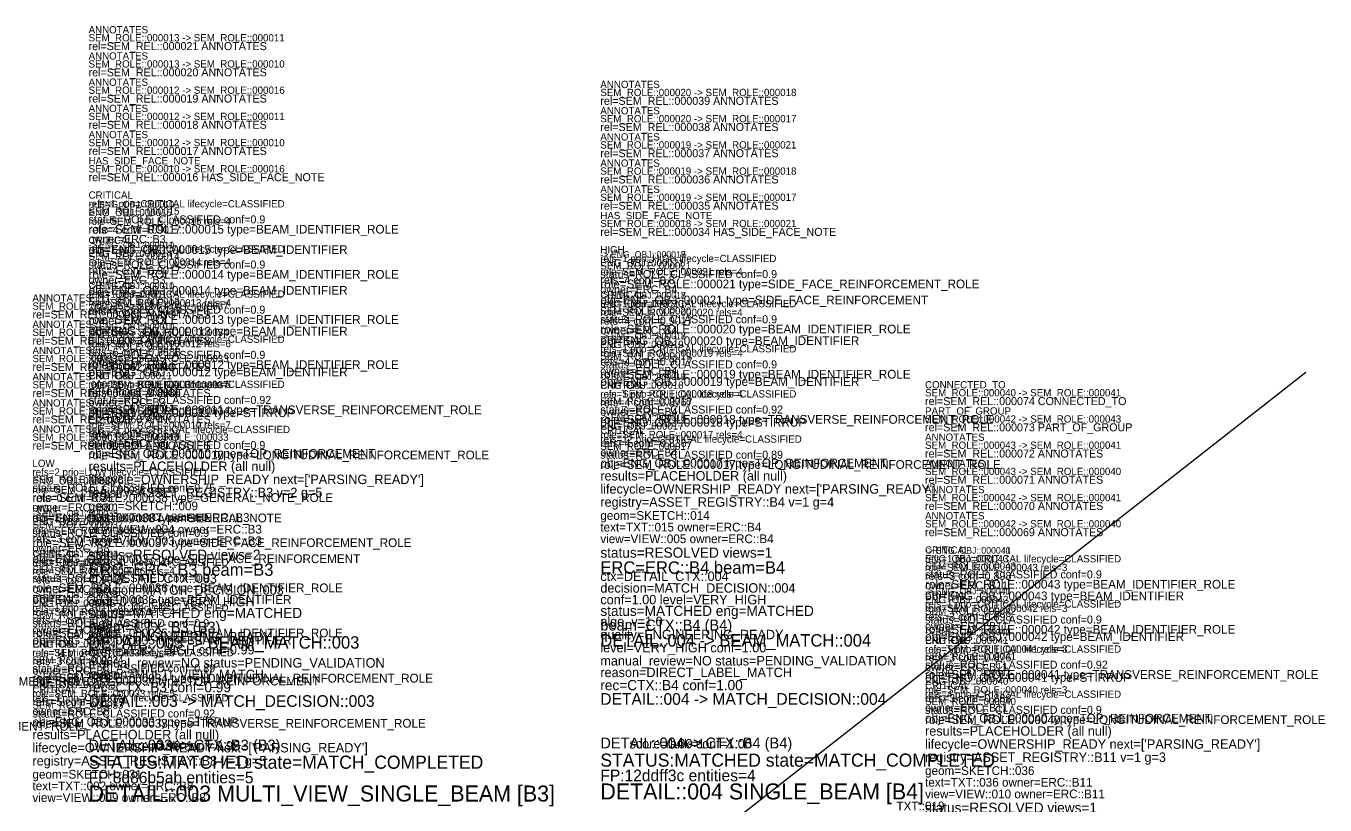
# Model space of a CAD drawing. Header units: metres. Extents: x -18153561 to 38075, y -8791963 to 32914.
# Drawn here: x 18619 to 36469, y 22215 to 32914 of the extents above; entities that cross this region are included whole.
import ezdxf

# ---------------------------------------------------------------- set-up
doc = ezdxf.new("R2010")
doc.units = ezdxf.units.M
for name, color, linetype in [('DEBUG_ALGORITHM_VERSION', 7, 'Continuous'), ('DEBUG_BEAM_MATCH', 7, 'Continuous'), ('DEBUG_CANDIDATE_RANK', 7, 'Continuous'), ('DEBUG_CANDIDATE_SCORE', 7, 'Continuous'), ('DEBUG_CONFIDENCE_LEVEL', 7, 'Continuous'), ('DEBUG_DECISION_QUALITY', 7, 'Continuous'), ('DEBUG_DECISION_REASON', 7, 'Continuous'), ('DEBUG_DETAIL_FINGERPRINT', 7, 'Continuous'), ('DEBUG_DETAIL_IDENTITY', 7, 'Continuous'), ('DEBUG_DETAIL_STATUS', 7, 'Continuous'), ('DEBUG_ENGINEERING_ASSETS', 7, 'Continuous'), ('DEBUG_ENGINEERING_OBJECT', 7, 'Continuous'), ('DEBUG_ENGINEERING_RESULTS', 7, 'Continuous'), ('DEBUG_ERC', 7, 'Continuous'), ('DEBUG_ERC_LIFECYCLE', 7, 'Continuous'), ('DEBUG_MANUAL_REVIEW', 7, 'Continuous'), ('DEBUG_MATCH_CANDIDATES', 7, 'Continuous'), ('DEBUG_MATCH_DECISION', 7, 'Continuous'), ('DEBUG_MATCH_REFERENCE', 7, 'Continuous'), ('DEBUG_MATCH_STATUS', 7, 'Continuous'), ('DEBUG_OBJECT_CONFIDENCE', 7, 'Continuous'), ('DEBUG_OBJECT_GRAPH', 7, 'Continuous'), ('DEBUG_OBJECT_ID', 7, 'Continuous'), ('DEBUG_OBJECT_LINK', 7, 'Continuous'), ('DEBUG_OBJECT_TYPE', 7, 'Continuous'), ('DEBUG_OWNERSHIP', 7, 'Continuous'), ('DEBUG_OWNERSHIP_TEXT', 7, 'Continuous'), ('DEBUG_OWNERSHIP_VIEW', 7, 'Continuous'), ('DEBUG_REINF_SKETCHES', 7, 'Continuous'), ('DEBUG_REINF_TEXT', 7, 'Continuous'), ('DEBUG_RELATIONSHIP_TYPE', 7, 'Continuous'), ('DEBUG_ROLE_ID', 7, 'Continuous'), ('DEBUG_ROLE_LINKS', 7, 'Continuous'), ('DEBUG_ROLE_PRIORITY', 7, 'Continuous'), ('DEBUG_ROLE_RELATIONSHIP', 7, 'Continuous'), ('DEBUG_ROLE_TYPE', 7, 'Continuous'), ('DEBUG_SEMANTIC_RELATIONSHIP', 7, 'Continuous'), ('DEBUG_SEMANTIC_ROLE', 7, 'Continuous')]:
    doc.layers.add(name, color=color, linetype=linetype)

msp = doc.modelspace()

# ---------------------------------------------------------------- linework, layer by layer
at = {"layer": 'DEBUG_REINF_SKETCHES', "color": 3}
msp.add_lwpolyline([(1369.999, 870.804), (36204.625, 28159.352)], dxfattribs=at)

# ---------------------------------------------------------------- texts
at = {"layer": 'DEBUG_ALGORITHM_VERSION', "color": 4}
for p in [(19479.5375, 24642.777), (26511.3775, 24671.368)]:
    msp.add_text('algo_v=1.0', height=130, dxfattribs=at).set_placement(p)
at = {"layer": 'DEBUG_BEAM_MATCH', "color": 2}
for s, p in [('beam=CTX::B3 (B3)', (19479.5375, 24582.777)), ('beam=CTX::B4 (B4)', (26511.3775, 24611.368))]:
    msp.add_text(s, height=150, dxfattribs=at).set_placement(p)
at = {"layer": 'DEBUG_BEAM_MATCH', "color": 3}
for s, p in [('DETAIL::003 -> BEAM_MATCH::003', (19479.5375, 24362.777)), ('DETAIL::004 -> BEAM_MATCH::004', (26511.3775, 24391.368))]:
    msp.add_text(s, height=170, dxfattribs=at).set_placement(p)
at = {"layer": 'DEBUG_CANDIDATE_RANK', "color": 4}
for p in [(20379.5375, 22962.777), (27411.3775, 22991.368)]:
    msp.add_text('rank=1', height=130, dxfattribs=at).set_placement(p)
at = {"layer": 'DEBUG_CANDIDATE_SCORE', "color": 3}
for s, p in [('score=0.99 conf=0.99', (19879.5375, 22962.777)), ('score=1.00 conf=1.00', (26911.3775, 22991.368))]:
    msp.add_text(s, height=130, dxfattribs=at).set_placement(p)
at = {"layer": 'DEBUG_CONFIDENCE_LEVEL', "color": 5}
for s, p in [('level=VERY_HIGH conf=0.99', (19479.5375, 24282.777)), ('level=VERY_HIGH conf=1.00', (26511.3775, 24311.368))]:
    msp.add_text(s, height=130, dxfattribs=at).set_placement(p)
at = {"layer": 'DEBUG_DECISION_QUALITY', "color": 6}
for p in [(19479.5375, 24462.777), (26511.3775, 24491.368)]:
    msp.add_text('quality=ENGINEERING_READY', height=130, dxfattribs=at).set_placement(p)
at = {"layer": 'DEBUG_DECISION_REASON', "color": 3}
for s, p in [('reason=DIRECT_LABEL_MATCH', (26511.3775, 23971.368)), ('reason=MULTI_VIEW_MATCH', (19479.5375, 23942.777))]:
    msp.add_text(s, height=130, dxfattribs=at).set_placement(p)
at = {"layer": 'DEBUG_DETAIL_FINGERPRINT', "color": 3}
for s, p in [('FP:8d86b5ab entities=5', (19479.5375, 22512.777)), ('FP:12ddff3c entities=4', (26511.3775, 22541.368))]:
    msp.add_text(s, height=160, dxfattribs=at).set_placement(p)
at = {"layer": 'DEBUG_DETAIL_IDENTITY', "color": 2}
for s, p in [('DETAIL::003 MULTI_VIEW_SINGLE_BEAM [B3]', (19479.5375, 22262.777)), ('DETAIL::004 SINGLE_BEAM [B4]', (26511.3775, 22291.368))]:
    msp.add_text(s, height=220, dxfattribs=at).set_placement(p)
at = {"layer": 'DEBUG_DETAIL_STATUS', "color": 1}
for p in [(19479.5375, 22712.777), (26511.3775, 22741.368)]:
    msp.add_text('STATUS:MATCHED state=MATCH_COMPLETED', height=180, dxfattribs=at).set_placement(p)
at = {"layer": 'DEBUG_ENGINEERING_ASSETS', "color": 3}
for s, p in [('registry=ASSET_REGISTRY::B3 v=2 g=5', (19479.5375, 26442.777)), ('registry=ASSET_REGISTRY::B4 v=1 g=4', (26511.3775, 26311.368)), ('registry=ASSET_REGISTRY::B8 v=1 g=5', (18708.391, 22757.207)), ('registry=ASSET_REGISTRY::B11 v=1 g=3', (30973.27625, 22807.0215))]:
    msp.add_text(s, height=130, dxfattribs=at).set_placement(p)
at = {"layer": 'DEBUG_ENGINEERING_OBJECT', "color": 3}
for s, p in [('obj=ENG_OBJ::000015 type=BEAM_IDENTIFIER', (19479.5375, 29782.777)), ('obj=ENG_OBJ::000014 type=BEAM_IDENTIFIER', (19479.5375, 29222.777)), ('obj=ENG_OBJ::000021 type=SIDE_FACE_REINFORCEMENT', (26511.3775, 29091.368)), ('obj=ENG_OBJ::000013 type=BEAM_IDENTIFIER', (19479.5375, 28662.777)), ('obj=ENG_OBJ::000020 type=BEAM_IDENTIFIER', (26511.3775, 28531.368)), ('obj=ENG_OBJ::000012 type=BEAM_IDENTIFIER', (19479.5375, 28102.777)), ('obj=ENG_OBJ::000019 type=BEAM_IDENTIFIER', (26511.3775, 27971.368)), ('obj=ENG_OBJ::000011 type=STIRRUP', (19479.5375, 27542.777)), ('obj=ENG_OBJ::000018 type=STIRRUP', (26511.3775, 27411.368)), ('obj=ENG_OBJ::000010 type=TOP_REINFORCEMENT', (19479.5375, 26982.777)), ('obj=ENG_OBJ::000017 type=TOP_REINFORCEMENT', (26511.3775, 26851.368)), ('obj=ENG_OBJ::000038 type=GENERAL_NOTE', (18708.391, 26097.207)), ('obj=ENG_OBJ::000037 type=SIDE_FACE_REINFORCEMENT', (18708.391, 25537.207)), ('obj=ENG_OBJ::000036 type=BEAM_IDENTIFIER', (18708.391, 24977.207)), ('obj=ENG_OBJ::000043 type=BEAM_IDENTIFIER', (30973.27625, 25027.0215)), ('obj=ENG_OBJ::000035 type=BEAM_IDENTIFIER', (18708.391, 24417.207)), ('obj=ENG_OBJ::000042 type=BEAM_IDENTIFIER', (30973.27625, 24467.0215)), ('obj=ENG_OBJ::000034 type=TOP_REINFORCEMENT', (18708.391, 23857.207)), ('obj=ENG_OBJ::000041 type=STIRRUP', (30973.27625, 23907.0215)), ('obj=ENG_OBJ::000033 type=STIRRUP', (18708.391, 23297.207)), ('obj=ENG_OBJ::000040 type=TOP_REINFORCEMENT', (30973.27625, 23347.0215))]:
    msp.add_text(s, height=120, dxfattribs=at).set_placement(p)
at = {"layer": 'DEBUG_ENGINEERING_RESULTS', "color": 8}
for p in [(19479.5375, 26802.777), (26511.3775, 26671.368), (18708.391, 23117.207), (30973.27625, 23167.0215)]:
    msp.add_text('results=PLACEHOLDER (all null)', height=130, dxfattribs=at).set_placement(p)
at = {"layer": 'DEBUG_ERC', "color": 2}
for s, p in [('status=RESOLVED views=2', (19479.5375, 25582.777)), ('status=RESOLVED views=1', (26511.3775, 25611.368)), ('status=RESOLVED views=1', (30973.27625, 22107.0215))]:
    msp.add_text(s, height=140, dxfattribs=at).set_placement(p)
at = {"layer": 'DEBUG_ERC', "color": 3}
for s, p in [('ERC=ERC::B3 beam=B3', (19479.5375, 25362.777)), ('ERC=ERC::B4 beam=B4', (26511.3775, 25391.368))]:
    msp.add_text(s, height=170, dxfattribs=at).set_placement(p)
at = {"layer": 'DEBUG_ERC_LIFECYCLE', "color": 1}
for p in [(19479.5375, 26622.777), (26511.3775, 26491.368), (18708.391, 22937.207), (30973.27625, 22987.0215)]:
    msp.add_text("lifecycle=OWNERSHIP_READY next=['PARSING_READY']", height=130, dxfattribs=at).set_placement(p)
at = {"layer": 'DEBUG_MANUAL_REVIEW', "color": 1}
for p in [(19479.5375, 24102.777), (26511.3775, 24131.368)]:
    msp.add_text('manual_review=NO status=PENDING_VALIDATION', height=130, dxfattribs=at).set_placement(p)
at = {"layer": 'DEBUG_MATCH_CANDIDATES', "color": 5}
for s, p in [('DETAIL::003 -> CTX::B3 (B3)', (19479.5375, 22962.777)), ('DETAIL::004 -> CTX::B4 (B4)', (26511.3775, 22991.368))]:
    msp.add_text(s, height=150, dxfattribs=at).set_placement(p)
at = {"layer": 'DEBUG_MATCH_DECISION', "color": 2}
for s, p in [('rec=CTX::B4 conf=1.00', (26511.3775, 23791.368)), ('rec=CTX::B3 conf=0.99', (19479.5375, 23762.777))]:
    msp.add_text(s, height=140, dxfattribs=at).set_placement(p)
at = {"layer": 'DEBUG_MATCH_DECISION', "color": 6}
for s, p in [('DETAIL::004 -> MATCH_DECISION::004', (26511.3775, 23591.368)), ('DETAIL::003 -> MATCH_DECISION::003', (19479.5375, 23562.777))]:
    msp.add_text(s, height=160, dxfattribs=at).set_placement(p)
at = {"layer": 'DEBUG_MATCH_REFERENCE', "color": 1}
for s, p in [('ctx=DETAIL_CTX::003', (19479.5375, 25262.777)), ('ctx=DETAIL_CTX::004', (26511.3775, 25291.368))]:
    msp.add_text(s, height=130, dxfattribs=at).set_placement(p)
at = {"layer": 'DEBUG_MATCH_REFERENCE', "color": 4}
for s, p in [('decision=MATCH_DECISION::003', (19479.5375, 25102.777)), ('decision=MATCH_DECISION::004', (26511.3775, 25131.368))]:
    msp.add_text(s, height=130, dxfattribs=at).set_placement(p)
at = {"layer": 'DEBUG_MATCH_STATUS', "color": 5}
for s, p in [('conf=0.99 level=VERY_HIGH', (19479.5375, 24942.777)), ('conf=1.00 level=VERY_HIGH', (26511.3775, 24971.368))]:
    msp.add_text(s, height=130, dxfattribs=at).set_placement(p)
at = {"layer": 'DEBUG_MATCH_STATUS', "color": 6}
for p in [(19479.5375, 24782.777), (26511.3775, 24811.368)]:
    msp.add_text('status=MATCHED eng=MATCHED', height=140, dxfattribs=at).set_placement(p)
at = {"layer": 'DEBUG_OBJECT_CONFIDENCE', "color": 2}
for s, p in [('refs=4 conf=0.9017', (19479.5375, 30062.777)), ('refs=4 conf=0.9017', (19479.5375, 29502.777)), ('refs=4 conf=0.87', (26511.3775, 29371.368)), ('refs=4 conf=0.9017', (19479.5375, 28942.777)), ('refs=4 conf=0.9017', (26511.3775, 28811.368)), ('refs=6 conf=0.8888', (19479.5375, 28382.777)), ('refs=4 conf=0.9017', (26511.3775, 28251.368)), ('refs=5 conf=0.8886', (19479.5375, 27822.777)), ('refs=4 conf=0.8767', (26511.3775, 27691.368)), ('refs=7 conf=0.8622', (19479.5375, 27262.777)), ('refs=4 conf=0.8367', (26511.3775, 27131.368)), ('refs=0 conf=0.75', (18708.391, 26377.207)), ('refs=3 conf=0.868', (18708.391, 25817.207)), ('refs=4 conf=0.9017', (18708.391, 25257.207)), ('refs=3 conf=0.898', (30973.27625, 25307.0215)), ('refs=4 conf=0.9017', (18708.391, 24697.207)), ('refs=3 conf=0.898', (30973.27625, 24747.0215)), ('refs=3 conf=0.876', (30973.27625, 24187.0215)), ('refs=3 conf=0.864', (18708.391, 24137.207)), ('refs=3 conf=0.868', (30973.27625, 23627.0215)), ('refs=5 conf=0.8329', (18708.391, 23577.207))]:
    msp.add_text(s, height=110, dxfattribs=at).set_placement(p)
at = {"layer": 'DEBUG_OBJECT_GRAPH', "color": 6}
for s, p in [('-> ENG_OBJ::000010', (19479.5375, 30422.777)), ('-> ENG_OBJ::000011', (19479.5375, 30422.777)), ('-> ENG_OBJ::000010', (19479.5375, 29862.777)), ('-> ENG_OBJ::000011', (19479.5375, 29862.777)), ('-> ENG_OBJ::000017', (26511.3775, 29731.368)), ('-> ENG_OBJ::000018', (26511.3775, 29731.368)), ('-> ENG_OBJ::000010', (19479.5375, 29302.777)), ('-> ENG_OBJ::000011', (19479.5375, 29302.777)), ('-> ENG_OBJ::000017', (26511.3775, 29171.368)), ('-> ENG_OBJ::000018', (26511.3775, 29171.368)), ('-> ENG_OBJ::000010', (19479.5375, 28742.777)), ('-> ENG_OBJ::000011', (19479.5375, 28742.777)), ('-> ENG_OBJ::000017', (26511.3775, 28611.368)), ('-> ENG_OBJ::000018', (26511.3775, 28611.368)), ('-> ENG_OBJ::000010', (19479.5375, 28182.777)), ('-> ENG_OBJ::000012', (19479.5375, 28182.777)), ('-> ENG_OBJ::000017', (26511.3775, 28051.368)), ('-> ENG_OBJ::000019', (26511.3775, 28051.368)), ('-> ENG_OBJ::000011', (19479.5375, 27622.777)), ('-> ENG_OBJ::000012', (19479.5375, 27622.777)), ('-> ENG_OBJ::000018', (26511.3775, 27491.368)), ('-> ENG_OBJ::000019', (26511.3775, 27491.368)), ('-> ENG_OBJ::000033', (18708.391, 26177.207)), ('-> ENG_OBJ::000035', (18708.391, 26177.207)), ('-> ENG_OBJ::000033', (18708.391, 25617.207)), ('-> ENG_OBJ::000034', (18708.391, 25617.207)), ('-> ENG_OBJ::000040', (30973.27625, 25667.0215)), ('-> ENG_OBJ::000041', (30973.27625, 25667.0215)), ('-> ENG_OBJ::000040', (30973.27625, 25107.0215)), ('-> ENG_OBJ::000041', (30973.27625, 25107.0215)), ('-> ENG_OBJ::000033', (18708.391, 25057.207)), ('-> ENG_OBJ::000034', (18708.391, 25057.207)), ('-> ENG_OBJ::000040', (30973.27625, 24547.0215)), ('-> ENG_OBJ::000042', (30973.27625, 24547.0215)), ('-> ENG_OBJ::000033', (18708.391, 24497.207)), ('-> ENG_OBJ::000035', (18708.391, 24497.207)), ('-> ENG_OBJ::000034', (18708.391, 23937.207)), ('-> ENG_OBJ::000035', (18708.391, 23937.207)), ('-> ENG_OBJ::000041', (30973.27625, 23987.0215)), ('-> ENG_OBJ::000042', (30973.27625, 23987.0215))]:
    msp.add_text(s, height=90, dxfattribs=at).set_placement(p)
at = {"layer": 'DEBUG_OBJECT_ID', "color": 2}
for s, p in [('ENG_OBJ::000015', (19479.5375, 30302.777)), ('ENG_OBJ::000014', (19479.5375, 29742.777)), ('ENG_OBJ::000021', (26511.3775, 29611.368)), ('ENG_OBJ::000013', (19479.5375, 29182.777)), ('ENG_OBJ::000020', (26511.3775, 29051.368)), ('ENG_OBJ::000012', (19479.5375, 28622.777)), ('ENG_OBJ::000019', (26511.3775, 28491.368)), ('ENG_OBJ::000011', (19479.5375, 28062.777)), ('ENG_OBJ::000018', (26511.3775, 27931.368)), ('ENG_OBJ::000010', (19479.5375, 27502.777)), ('ENG_OBJ::000017', (26511.3775, 27371.368)), ('ENG_OBJ::000038', (18708.391, 26617.207)), ('ENG_OBJ::000037', (18708.391, 26057.207)), ('ENG_OBJ::000036', (18708.391, 25497.207)), ('ENG_OBJ::000043', (30973.27625, 25547.0215)), ('ENG_OBJ::000035', (18708.391, 24937.207)), ('ENG_OBJ::000042', (30973.27625, 24987.0215)), ('ENG_OBJ::000034', (18708.391, 24377.207)), ('ENG_OBJ::000041', (30973.27625, 24427.0215)), ('ENG_OBJ::000033', (18708.391, 23817.207)), ('ENG_OBJ::000040', (30973.27625, 23867.0215))]:
    msp.add_text(s, height=100, dxfattribs=at).set_placement(p)
at = {"layer": 'DEBUG_OBJECT_LINK', "color": 4}
for s, p in [('role=SEM_ROLE::000015 rels=4', (19479.5375, 30182.777)), ('role=SEM_ROLE::000014 rels=4', (19479.5375, 29622.777)), ('role=SEM_ROLE::000021 rels=4', (26511.3775, 29491.368)), ('role=SEM_ROLE::000013 rels=4', (19479.5375, 29062.777)), ('role=SEM_ROLE::000020 rels=4', (26511.3775, 28931.368)), ('role=SEM_ROLE::000012 rels=6', (19479.5375, 28502.777)), ('role=SEM_ROLE::000019 rels=4', (26511.3775, 28371.368)), ('role=SEM_ROLE::000011 rels=5', (19479.5375, 27942.777)), ('role=SEM_ROLE::000018 rels=4', (26511.3775, 27811.368)), ('role=SEM_ROLE::000010 rels=7', (19479.5375, 27382.777)), ('role=SEM_ROLE::000017 rels=4', (26511.3775, 27251.368)), ('role=SEM_ROLE::000038 rels=0', (18708.391, 26497.207)), ('role=SEM_ROLE::000037 rels=3', (18708.391, 25937.207)), ('role=SEM_ROLE::000043 rels=3', (30973.27625, 25427.0215)), ('role=SEM_ROLE::000036 rels=4', (18708.391, 25377.207)), ('role=SEM_ROLE::000035 rels=4', (18708.391, 24817.207)), ('role=SEM_ROLE::000042 rels=3', (30973.27625, 24867.0215)), ('role=SEM_ROLE::000034 rels=3', (18708.391, 24257.207)), ('role=SEM_ROLE::000041 rels=3', (30973.27625, 24307.0215)), ('role=SEM_ROLE::000033 rels=5', (18708.391, 23697.207)), ('role=SEM_ROLE::000040 rels=3', (30973.27625, 23747.0215))]:
    msp.add_text(s, height=100, dxfattribs=at).set_placement(p)
at = {"layer": 'DEBUG_OBJECT_TYPE', "color": 5}
for s, p in [('owner=ERC::B3', (19479.5375, 29932.777)), ('owner=ERC::B3', (19479.5375, 29372.777)), ('owner=ERC::B4', (26511.3775, 29241.368)), ('owner=ERC::B3', (19479.5375, 28812.777)), ('owner=ERC::B4', (26511.3775, 28681.368)), ('owner=ERC::B3', (19479.5375, 28252.777)), ('owner=ERC::B4', (26511.3775, 28121.368)), ('owner=ERC::B3', (19479.5375, 27692.777)), ('owner=ERC::B4', (26511.3775, 27561.368)), ('owner=ERC::B3', (19479.5375, 27132.777)), ('owner=ERC::B4', (26511.3775, 27001.368)), ('owner=ERC::B8', (18708.391, 26247.207)), ('owner=ERC::B8', (18708.391, 25687.207)), ('owner=ERC::B8', (18708.391, 25127.207)), ('owner=ERC::B11', (30973.27625, 25177.0215)), ('owner=ERC::B8', (18708.391, 24567.207)), ('owner=ERC::B11', (30973.27625, 24617.0215)), ('owner=ERC::B8', (18708.391, 24007.207)), ('owner=ERC::B11', (30973.27625, 24057.0215)), ('owner=ERC::B11', (30973.27625, 23497.0215)), ('owner=ERC::B8', (18708.391, 23447.207))]:
    msp.add_text(s, height=110, dxfattribs=at).set_placement(p)
at = {"layer": 'DEBUG_OWNERSHIP', "color": 4}
for s, p in [('geom=SKETCH::009', (19479.5375, 26262.777)), ('geom=SKETCH::014', (26511.3775, 26131.368)), ('geom=SKETCH::031', (18708.391, 22577.207)), ('geom=SKETCH::036', (30973.27625, 22627.0215))]:
    msp.add_text(s, height=120, dxfattribs=at).set_placement(p)
at = {"layer": 'DEBUG_OWNERSHIP_TEXT', "color": 6}
for s, p in [('text=TXT::007 owner=ERC::B3', (19479.5375, 26102.777)), ('text=TXT::015 owner=ERC::B4', (26511.3775, 25971.368)), ('text=TXT::002 owner=ERC::B8', (18708.391, 22417.207)), ('text=TXT::036 owner=ERC::B11', (30973.27625, 22467.0215))]:
    msp.add_text(s, height=120, dxfattribs=at).set_placement(p)
at = {"layer": 'DEBUG_OWNERSHIP_VIEW', "color": 5}
for s, p in [('view=VIEW::004 owner=ERC::B3', (19479.5375, 25942.777)), ('view=VIEW::003 owner=ERC::B3', (19479.5375, 25782.777)), ('view=VIEW::005 owner=ERC::B4', (26511.3775, 25811.368)), ('view=VIEW::009 owner=ERC::B8', (18708.391, 22257.207)), ('view=VIEW::010 owner=ERC::B11', (30973.27625, 22307.0215))]:
    msp.add_text(s, height=120, dxfattribs=at).set_placement(p)
at = {"layer": 'DEBUG_REINF_TEXT', "color": 2}
msp.add_text('TXT::019', height=120, dxfattribs=at).set_placement((30580.045, 22141.406))
at = {"layer": 'DEBUG_RELATIONSHIP_TYPE', "color": 6}
for s, p in [('ANNOTATES', (19479.5375, 32812.777)), ('ANNOTATES', (19479.5375, 32452.777)), ('ANNOTATES', (19479.5375, 32092.777)), ('ANNOTATES', (26511.3775, 32061.368)), ('ANNOTATES', (19479.5375, 31732.777)), ('ANNOTATES', (26511.3775, 31701.368)), ('ANNOTATES', (19479.5375, 31372.777)), ('ANNOTATES', (26511.3775, 31341.368)), ('HAS_SIDE_FACE_NOTE', (19479.5375, 31012.777)), ('ANNOTATES', (26511.3775, 30981.368)), ('ANNOTATES', (26511.3775, 30621.368)), ('HAS_SIDE_FACE_NOTE', (26511.3775, 30261.368)), ('ANNOTATES', (18708.391, 29127.207)), ('ANNOTATES', (18708.391, 28767.207)), ('ANNOTATES', (18708.391, 28407.207)), ('ANNOTATES', (18708.391, 28047.207)), ('CONNECTED_TO', (30973.27625, 27937.0215)), ('ANNOTATES', (18708.391, 27687.207)), ('PART_OF_GROUP', (30973.27625, 27577.0215)), ('ANNOTATES', (18708.391, 27327.207)), ('ANNOTATES', (30973.27625, 27217.0215)), ('ANNOTATES', (30973.27625, 26857.0215)), ('ANNOTATES', (30973.27625, 26497.0215)), ('ANNOTATES', (30973.27625, 26137.0215))]:
    msp.add_text(s, height=100, dxfattribs=at).set_placement(p)
at = {"layer": 'DEBUG_ROLE_ID', "color": 2}
for s, p in [('SEM_ROLE::000015', (19479.5375, 30322.777)), ('SEM_ROLE::000014', (19479.5375, 29702.777)), ('SEM_ROLE::000021', (26511.3775, 29571.368)), ('SEM_ROLE::000013', (19479.5375, 29082.777)), ('SEM_ROLE::000020', (26511.3775, 28951.368)), ('SEM_ROLE::000012', (19479.5375, 28462.777)), ('SEM_ROLE::000019', (26511.3775, 28331.368)), ('SEM_ROLE::000011', (19479.5375, 27842.777)), ('SEM_ROLE::000018', (26511.3775, 27711.368)), ('SEM_ROLE::000010', (19479.5375, 27222.777)), ('SEM_ROLE::000017', (26511.3775, 27091.368)), ('SEM_ROLE::000038', (18708.391, 26637.207)), ('SEM_ROLE::000037', (18708.391, 26017.207)), ('SEM_ROLE::000043', (30973.27625, 25447.0215)), ('SEM_ROLE::000036', (18708.391, 25397.207)), ('SEM_ROLE::000035', (18708.391, 24777.207)), ('SEM_ROLE::000042', (30973.27625, 24827.0215)), ('SEM_ROLE::000041', (30973.27625, 24207.0215)), ('SEM_ROLE::000034', (18708.391, 24157.207)), ('SEM_ROLE::000033', (18708.391, 23537.207)), ('SEM_ROLE::000040', (30973.27625, 23587.0215))]:
    msp.add_text(s, height=100, dxfattribs=at).set_placement(p)
at = {"layer": 'DEBUG_ROLE_LINKS', "color": 5}
for s, p in [('SEM_ROLE::000013 -> SEM_ROLE::000011', (19479.5375, 32702.777)), ('SEM_ROLE::000013 -> SEM_ROLE::000010', (19479.5375, 32342.777)), ('SEM_ROLE::000012 -> SEM_ROLE::000016', (19479.5375, 31982.777)), ('SEM_ROLE::000020 -> SEM_ROLE::000018', (26511.3775, 31951.368)), ('SEM_ROLE::000012 -> SEM_ROLE::000011', (19479.5375, 31622.777)), ('SEM_ROLE::000020 -> SEM_ROLE::000017', (26511.3775, 31591.368)), ('SEM_ROLE::000012 -> SEM_ROLE::000010', (19479.5375, 31262.777)), ('SEM_ROLE::000019 -> SEM_ROLE::000021', (26511.3775, 31231.368)), ('SEM_ROLE::000010 -> SEM_ROLE::000016', (19479.5375, 30902.777)), ('SEM_ROLE::000019 -> SEM_ROLE::000018', (26511.3775, 30871.368)), ('SEM_ROLE::000019 -> SEM_ROLE::000017', (26511.3775, 30511.368)), ('SEM_ROLE::000018 -> SEM_ROLE::000021', (26511.3775, 30151.368)), ('SEM_ROLE::000036 -> SEM_ROLE::000037', (18708.391, 29017.207)), ('SEM_ROLE::000036 -> SEM_ROLE::000034', (18708.391, 28657.207)), ('SEM_ROLE::000036 -> SEM_ROLE::000033', (18708.391, 28297.207)), ('SEM_ROLE::000035 -> SEM_ROLE::000037', (18708.391, 27937.207)), ('SEM_ROLE::000040 -> SEM_ROLE::000041', (30973.27625, 27827.0215)), ('SEM_ROLE::000035 -> SEM_ROLE::000034', (18708.391, 27577.207)), ('SEM_ROLE::000042 -> SEM_ROLE::000043', (30973.27625, 27467.0215)), ('SEM_ROLE::000035 -> SEM_ROLE::000033', (18708.391, 27217.207)), ('SEM_ROLE::000043 -> SEM_ROLE::000041', (30973.27625, 27107.0215)), ('SEM_ROLE::000043 -> SEM_ROLE::000040', (30973.27625, 26747.0215)), ('SEM_ROLE::000042 -> SEM_ROLE::000041', (30973.27625, 26387.0215)), ('SEM_ROLE::000042 -> SEM_ROLE::000040', (30973.27625, 26027.0215))]:
    msp.add_text(s, height=100, dxfattribs=at).set_placement(p)
at = {"layer": 'DEBUG_ROLE_PRIORITY', "color": 3}
for s, p in [('CRITICAL', (19479.5375, 30542.777)), ('CRITICAL', (19479.5375, 29922.777)), ('HIGH', (26511.3775, 29791.368)), ('CRITICAL', (19479.5375, 29302.777)), ('CRITICAL', (26511.3775, 29171.368)), ('CRITICAL', (19479.5375, 28682.777)), ('CRITICAL', (26511.3775, 28551.368)), ('CRITICAL', (19479.5375, 28062.777)), ('CRITICAL', (26511.3775, 27931.368)), ('CRITICAL', (19479.5375, 27442.777)), ('CRITICAL', (26511.3775, 27311.368)), ('LOW', (18708.391, 26857.207)), ('HIGH', (18708.391, 26237.207)), ('CRITICAL', (18708.391, 25617.207)), ('CRITICAL', (30973.27625, 25667.0215)), ('CRITICAL', (18708.391, 24997.207)), ('CRITICAL', (30973.27625, 25047.0215)), ('CRITICAL', (18708.391, 24377.207)), ('CRITICAL', (30973.27625, 24427.0215)), ('CRITICAL', (18708.391, 23757.207)), ('CRITICAL', (30973.27625, 23807.0215))]:
    msp.add_text(s, height=100, dxfattribs=at).set_placement(p)
at = {"layer": 'DEBUG_ROLE_RELATIONSHIP', "color": 3}
for s, p in [('refs=1 prio=CRITICAL lifecycle=CLASSIFIED', (19479.5375, 30422.777)), ('refs=1 prio=CRITICAL lifecycle=CLASSIFIED', (19479.5375, 29802.777)), ('refs=1 prio=HIGH lifecycle=CLASSIFIED', (26511.3775, 29671.368)), ('refs=1 prio=CRITICAL lifecycle=CLASSIFIED', (19479.5375, 29182.777)), ('refs=1 prio=CRITICAL lifecycle=CLASSIFIED', (26511.3775, 29051.368)), ('refs=1 prio=CRITICAL lifecycle=CLASSIFIED', (19479.5375, 28562.777)), ('refs=1 prio=CRITICAL lifecycle=CLASSIFIED', (26511.3775, 28431.368)), ('refs=2 prio=CRITICAL lifecycle=CLASSIFIED', (19479.5375, 27942.777)), ('refs=1 prio=CRITICAL lifecycle=CLASSIFIED', (26511.3775, 27811.368)), ('refs=21 prio=CRITICAL lifecycle=CLASSIFIED', (19479.5375, 27322.777)), ('refs=12 prio=CRITICAL lifecycle=CLASSIFIED', (26511.3775, 27191.368)), ('refs=2 prio=LOW lifecycle=CLASSIFIED', (18708.391, 26737.207)), ('refs=1 prio=HIGH lifecycle=CLASSIFIED', (18708.391, 26117.207)), ('refs=1 prio=CRITICAL lifecycle=CLASSIFIED', (18708.391, 25497.207)), ('refs=1 prio=CRITICAL lifecycle=CLASSIFIED', (30973.27625, 25547.0215)), ('refs=1 prio=CRITICAL lifecycle=CLASSIFIED', (30973.27625, 24927.0215)), ('refs=1 prio=CRITICAL lifecycle=CLASSIFIED', (18708.391, 24877.207)), ('refs=34 prio=CRITICAL lifecycle=CLASSIFIED', (18708.391, 24257.207)), ('refs=1 prio=CRITICAL lifecycle=CLASSIFIED', (30973.27625, 24307.0215)), ('refs=3 prio=CRITICAL lifecycle=CLASSIFIED', (18708.391, 23637.207)), ('refs=4 prio=CRITICAL lifecycle=CLASSIFIED', (30973.27625, 23687.0215))]:
    msp.add_text(s, height=100, dxfattribs=at).set_placement(p)
at = {"layer": 'DEBUG_ROLE_TYPE', "color": 6}
for s, p in [('status=ROLE_CLASSIFIED conf=0.9', (19479.5375, 30202.777)), ('status=ROLE_CLASSIFIED conf=0.9', (19479.5375, 29582.777)), ('status=ROLE_CLASSIFIED conf=0.9', (26511.3775, 29451.368)), ('status=ROLE_CLASSIFIED conf=0.9', (19479.5375, 28962.777)), ('status=ROLE_CLASSIFIED conf=0.9', (26511.3775, 28831.368)), ('status=ROLE_CLASSIFIED conf=0.9', (19479.5375, 28342.777)), ('status=ROLE_CLASSIFIED conf=0.9', (26511.3775, 28211.368)), ('status=ROLE_CLASSIFIED conf=0.92', (19479.5375, 27722.777)), ('status=ROLE_CLASSIFIED conf=0.92', (26511.3775, 27591.368)), ('status=ROLE_CLASSIFIED conf=0.9', (19479.5375, 27102.777)), ('status=ROLE_CLASSIFIED conf=0.89', (26511.3775, 26971.368)), ('status=ROLE_CLASSIFIED conf=0.75', (18708.391, 26517.207)), ('status=ROLE_CLASSIFIED conf=0.9', (18708.391, 25897.207)), ('status=ROLE_CLASSIFIED conf=0.9', (18708.391, 25277.207)), ('status=ROLE_CLASSIFIED conf=0.9', (30973.27625, 25327.0215)), ('status=ROLE_CLASSIFIED conf=0.9', (30973.27625, 24707.0215)), ('status=ROLE_CLASSIFIED conf=0.9', (18708.391, 24657.207)), ('status=ROLE_CLASSIFIED conf=0.89', (18708.391, 24037.207)), ('status=ROLE_CLASSIFIED conf=0.92', (30973.27625, 24087.0215)), ('status=ROLE_CLASSIFIED conf=0.9', (30973.27625, 23467.0215)), ('status=ROLE_CLASSIFIED conf=0.92', (18708.391, 23417.207))]:
    msp.add_text(s, height=110, dxfattribs=at).set_placement(p)
at = {"layer": 'DEBUG_SEMANTIC_RELATIONSHIP', "color": 1}
for s, p in [('rel=SEM_REL::000021 ANNOTATES', (19479.5375, 32582.777)), ('rel=SEM_REL::000020 ANNOTATES', (19479.5375, 32222.777)), ('rel=SEM_REL::000019 ANNOTATES', (19479.5375, 31862.777)), ('rel=SEM_REL::000039 ANNOTATES', (26511.3775, 31831.368)), ('rel=SEM_REL::000018 ANNOTATES', (19479.5375, 31502.777)), ('rel=SEM_REL::000038 ANNOTATES', (26511.3775, 31471.368)), ('rel=SEM_REL::000017 ANNOTATES', (19479.5375, 31142.777)), ('rel=SEM_REL::000037 ANNOTATES', (26511.3775, 31111.368)), ('rel=SEM_REL::000016 HAS_SIDE_FACE_NOTE', (19479.5375, 30782.777)), ('rel=SEM_REL::000036 ANNOTATES', (26511.3775, 30751.368)), ('rel=SEM_REL::000035 ANNOTATES', (26511.3775, 30391.368)), ('rel=SEM_REL::000034 HAS_SIDE_FACE_NOTE', (26511.3775, 30031.368)), ('rel=SEM_REL::000064 ANNOTATES', (18708.391, 28897.207)), ('rel=SEM_REL::000063 ANNOTATES', (18708.391, 28537.207)), ('rel=SEM_REL::000062 ANNOTATES', (18708.391, 28177.207)), ('rel=SEM_REL::000061 ANNOTATES', (18708.391, 27817.207)), ('rel=SEM_REL::000074 CONNECTED_TO', (30973.27625, 27707.0215)), ('rel=SEM_REL::000060 ANNOTATES', (18708.391, 27457.207)), ('rel=SEM_REL::000073 PART_OF_GROUP', (30973.27625, 27347.0215)), ('rel=SEM_REL::000059 ANNOTATES', (18708.391, 27097.207)), ('rel=SEM_REL::000072 ANNOTATES', (30973.27625, 26987.0215)), ('rel=SEM_REL::000071 ANNOTATES', (30973.27625, 26627.0215)), ('rel=SEM_REL::000070 ANNOTATES', (30973.27625, 26267.0215)), ('rel=SEM_REL::000069 ANNOTATES', (30973.27625, 25907.0215))]:
    msp.add_text(s, height=110, dxfattribs=at).set_placement(p)
at = {"layer": 'DEBUG_SEMANTIC_ROLE', "color": 4}
for s, p in [('role=SEM_ROLE::000015 type=BEAM_IDENTIFIER_ROLE', (19479.5375, 30062.777)), ('role=SEM_ROLE::000014 type=BEAM_IDENTIFIER_ROLE', (19479.5375, 29442.777)), ('role=SEM_ROLE::000021 type=SIDE_FACE_REINFORCEMENT_ROLE', (26511.3775, 29311.368)), ('role=SEM_ROLE::000013 type=BEAM_IDENTIFIER_ROLE', (19479.5375, 28822.777)), ('role=SEM_ROLE::000020 type=BEAM_IDENTIFIER_ROLE', (26511.3775, 28691.368)), ('role=SEM_ROLE::000012 type=BEAM_IDENTIFIER_ROLE', (19479.5375, 28202.777)), ('role=SEM_ROLE::000019 type=BEAM_IDENTIFIER_ROLE', (26511.3775, 28071.368)), ('role=SEM_ROLE::000011 type=TRANSVERSE_REINFORCEMENT_ROLE', (19479.5375, 27582.777)), ('role=SEM_ROLE::000018 type=TRANSVERSE_REINFORCEMENT_ROLE', (26511.3775, 27451.368)), ('role=SEM_ROLE::000010 type=LONGITUDINAL_REINFORCEMENT_ROLE', (19479.5375, 26962.777)), ('role=SEM_ROLE::000017 type=LONGITUDINAL_REINFORCEMENT_ROLE', (26511.3775, 26831.368)), ('role=SEM_ROLE::000038 type=GENERAL_NOTE_ROLE', (18708.391, 26377.207)), ('role=SEM_ROLE::000037 type=SIDE_FACE_REINFORCEMENT_ROLE', (18708.391, 25757.207)), ('role=SEM_ROLE::000036 type=BEAM_IDENTIFIER_ROLE', (18708.391, 25137.207)), ('role=SEM_ROLE::000043 type=BEAM_IDENTIFIER_ROLE', (30973.27625, 25187.0215)), ('role=SEM_ROLE::000035 type=BEAM_IDENTIFIER_ROLE', (18708.391, 24517.207)), ('role=SEM_ROLE::000042 type=BEAM_IDENTIFIER_ROLE', (30973.27625, 24567.0215)), ('role=SEM_ROLE::000030 type=LONGITUDINAL_REINFORCEMENT_ROLE', (13997.2335, 23854.7055)), ('role=SEM_ROLE::000034 type=LONGITUDINAL_REINFORCEMENT_ROLE', (18708.391, 23897.207)), ('role=SEM_ROLE::000041 type=TRANSVERSE_REINFORCEMENT_ROLE', (30973.27625, 23947.0215)), ('role=SEM_ROLE::000033 type=TRANSVERSE_REINFORCEMENT_ROLE', (18708.391, 23277.207)), ('role=SEM_ROLE::000040 type=LONGITUDINAL_REINFORCEMENT_ROLE', (30973.27625, 23327.0215)), ('role=SEM_ROLE::000029 type=TRANSVERSE_REINFORCEMENT_ROLE', (13997.2335, 23234.7055))]:
    msp.add_text(s, height=120, dxfattribs=at).set_placement(p)

doc.saveas('drawing.dxf')
